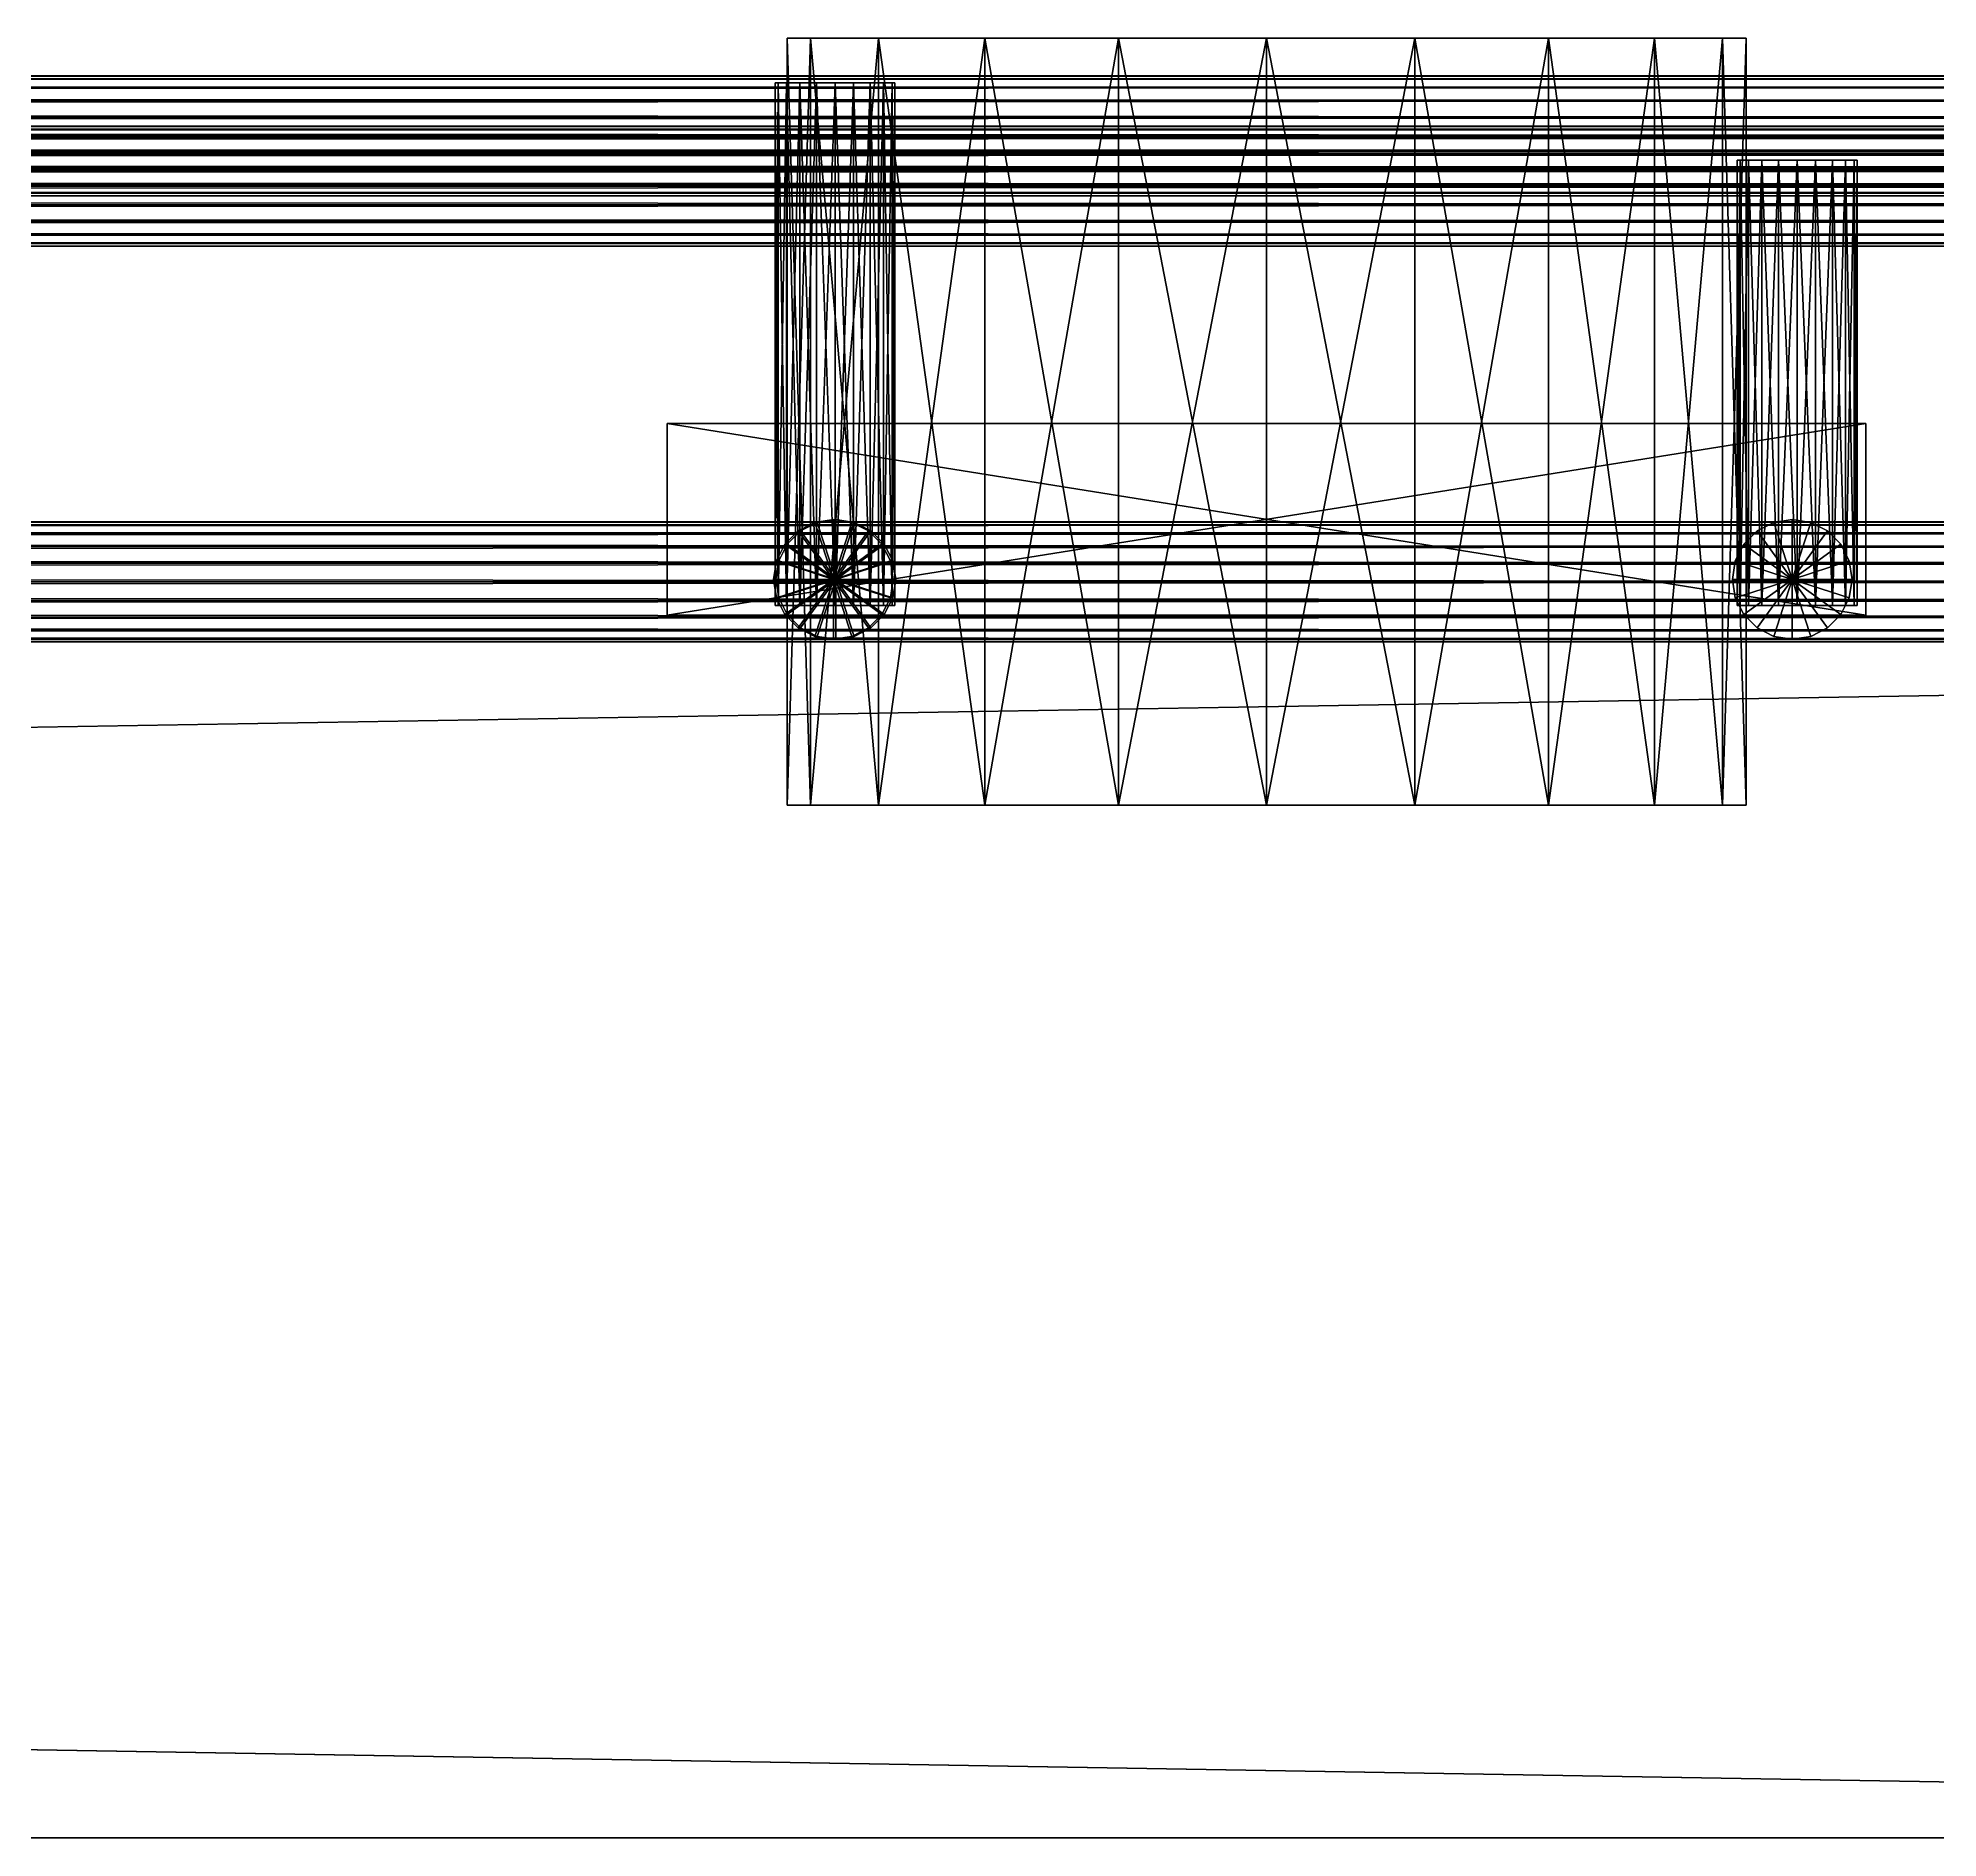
# Model space of a CAD drawing. Extents: x 51658 to 54704, y -20804 to -20635.
# Drawn here: x 54482.2 to 54561.4, y -20804 to -20728.9 of the extents above; entities that cross this region are included whole.
import ezdxf

# ---------------------------------------------------------------- set-up
doc = ezdxf.new("R2010")
doc.units = 0
doc.header["$MEASUREMENT"] = 0
doc.layers.get('Defpoints').update_dxf_attribs({"linetype": 'CONTINUOUS'})
for name, color, linetype in [('BASE', 2, 'CONTINUOUS'), ('BTNFISICOTOGGLE', 2, 'CONTINUOUS'), ('CABLEBASE__105_', 7, 'CONTINUOUS'), ('CABLEBASE__115_', 7, 'CONTINUOUS'), ('CABLEBASE__138_', 7, 'CONTINUOUS'), ('CABLEBASE__139_', 7, 'CONTINUOUS'), ('CABLEBASE__140_', 7, 'CONTINUOUS'), ('CABLEBASE__141_', 7, 'CONTINUOUS'), ('CABLEBASE__142_', 7, 'CONTINUOUS'), ('CABLEBASE__94_', 7, 'CONTINUOUS'), ('COTAS', 90, 'CONTINUOUS'), ('PULSADOR_3', 7, 'CONTINUOUS')]:
    doc.layers.add(name, color=color, linetype=linetype)
doc.dimstyles.get("Standard").update_dxf_attribs({"dimtxt": 0.18, "dimasz": 0.18, "dimexe": 0.18, "dimexo": 0.0625, "dimgap": 0.09, "dimtad": 0, "dimtih": 1, "dimtoh": 1, "dimdec": 4, "dimzin": 0, "dimdsep": 46, "dimtxsty": 'Standard', "dimcen": 0.09, "dimadec": 0, "dimazin": 0, "dimtfac": 1, "dimtdec": 4, "dimtofl": 0, "dimtmove": 0, "dimatfit": 3, "dimfxl": 1, "dimtolj": 1, "dimtzin": 0, "dimarcsym": 0})

# ---------------------------------------------------------------- blocks, each defined once
blk = doc.blocks.new('*D0')
at = {"layer": 'COTAS', "color": 0, "linetype": 'Continuous', "lineweight": -2, "transparency": 16777216}
for p, q in [((51702.404785, -20753.924622), (51702.404785, -20753.807122)), ((51702.584785, -20753.987122), (53201.699785, -20753.987122)), ((54702.224785, -20753.987122), (53203.109785, -20753.987122)), ((54702.404785, -20753.924622), (54702.404785, -20753.807122))]:
    blk.add_line(p, q, dxfattribs=at)
at = {"layer": 'COTAS', "color": 0, "linetype": 'Continuous', "transparency": 16777216}
for points in [[(51702.584785, -20753.957122), (51702.584785, -20754.017122), (51702.404785, -20753.987122)], [(54702.224785, -20753.957122), (54702.224785, -20754.017122), (54702.404785, -20753.987122)]]:
    blk.add_solid(points, dxfattribs=at)
at = {"layer": 'Defpoints', "color": 0, "linetype": 'Continuous', "transparency": 16777216}
for p in [(51702.404785, -20753.987122, 21450.83313), (51702.404785, -20753.987122), (54702.404785, -20753.987122, 21450.83313)]:
    blk.add_point(p, dxfattribs=at)
at = {"layer": 'COTAS', "color": 0, "linetype": 'Continuous', "transparency": 16777216, "insert": (53202.404785, -20753.987122), "char_height": 0.18, "attachment_point": 5}
blk.add_mtext('\\A1;3000.0000', dxfattribs=at)
blk = doc.blocks.new('*D1')
at = {"layer": 'COTAS', "color": 0, "linetype": 'Continuous', "lineweight": -2, "transparency": 16777216}
for p, q in [((51702.404785, -20753.924622), (51702.404785, -20753.807122)), ((51702.584785, -20753.987122), (53201.699785, -20753.987122)), ((54702.224785, -20753.987122), (53203.109785, -20753.987122)), ((54702.404785, -20753.924622), (54702.404785, -20753.807122))]:
    blk.add_line(p, q, dxfattribs=at)
at = {"layer": 'COTAS', "color": 0, "linetype": 'Continuous', "transparency": 16777216}
for points in [[(51702.584785, -20753.957122), (51702.584785, -20754.017122), (51702.404785, -20753.987122)], [(54702.224785, -20753.957122), (54702.224785, -20754.017122), (54702.404785, -20753.987122)]]:
    blk.add_solid(points, dxfattribs=at)
at = {"layer": 'Defpoints', "color": 0, "linetype": 'Continuous', "transparency": 16777216}
for p in [(51702.404785, -20753.987122, 21450.83313), (51702.404785, -20753.987122), (54702.404785, -20753.987122, 21450.83313)]:
    blk.add_point(p, dxfattribs=at)
at = {"layer": 'COTAS', "color": 0, "linetype": 'Continuous', "transparency": 16777216, "insert": (53202.404785, -20753.987122), "char_height": 0.18, "attachment_point": 5}
blk.add_mtext('\\A1;3000.0000', dxfattribs=at)

msp = doc.modelspace()

# ---------------------------------------------------------------- dimensions: what is measured, and where the dimension line sits
at = {"layer": 'COTAS', "linetype": 'Continuous'}
for picture in ['*D0', '*D1']:
    dim = msp.add_linear_dim(base=(51702.404785, -20753.987122), p1=(54702.404785, -20753.987122, 21450.83313), p2=(51702.404785, -20753.987122, 21450.83313), dimstyle='Standard', dxfattribs=at)
    dim.commit()
    dim.dimension.update_dxf_attribs({"geometry": picture, "text_midpoint": (53202.404785, -20753.987122)})

# ---------------------------------------------------------------- meshes
at = {"layer": 'BASE', "color": 21}
mesh = msp.add_polyface(dxfattribs=at)
corners = [(51702.404785, -20803.987122, 21450.83313), (54702.404785, -20803.987122, 21450.83313), (51702.404785, -20753.987122, 21450.83313), (54702.404785, -20753.987122, 21450.83313), (51702.404785, -20753.987122, 19450.83313), (54702.404785, -20753.987122, 19450.83313), (51702.404785, -20803.987122, 19450.83313), (54702.404785, -20803.987122, 19450.83313)]
mesh.append_faces([[corners[k] for k in face] for face in [(2, 3, 0), (3, 1, 0), (4, 5, 2), (5, 3, 2), (6, 7, 4), (7, 5, 4), (0, 1, 6), (1, 7, 6), (3, 5, 1), (5, 7, 1), (4, 2, 6), (2, 0, 6)]], dxfattribs={"color": 21})
at = {"layer": 'BTNFISICOTOGGLE', "color": 250}
mesh = msp.add_polyface(dxfattribs=at)
corners = [(54508.404779, -20752.986816, 19682.833147), (54558.404779, -20752.986816, 19682.833147), (54508.404779, -20744.986816, 19682.833147), (54558.404779, -20744.986816, 19682.833147), (54508.404779, -20744.986816, 19632.833147), (54558.404779, -20744.986816, 19632.833147), (54508.404779, -20752.986816, 19632.833147), (54558.404779, -20752.986816, 19632.833147)]
mesh.append_faces([[corners[k] for k in face] for face in [(2, 3, 0), (3, 1, 0), (4, 5, 2), (5, 3, 2), (6, 7, 4), (7, 5, 4), (0, 1, 6), (1, 7, 6), (3, 5, 1), (5, 7, 1), (4, 2, 6), (2, 0, 6)]], dxfattribs={"color": 250})
at = {"layer": 'CABLEBASE__105_', "color": 7}
mesh = msp.add_polyface(dxfattribs=at)
corners = [(52983.873242, -20732.218032, 19584.455739), (52983.873242, -20731.521111, 19584.810838), (52983.873242, -20730.968031, 19585.363918), (52983.873242, -20730.612932, 19586.060839), (52983.873242, -20730.490574, 19586.833382), (52983.873242, -20730.612932, 19587.605925), (52983.873242, -20730.968032, 19588.302845), (52983.873242, -20731.521111, 19588.855925), (52983.873242, -20732.218032, 19589.211024), (52983.873242, -20732.990575, 19589.333382), (52983.873242, -20733.763118, 19589.211024), (52983.873242, -20734.460038, 19588.855925), (52983.873242, -20735.013118, 19588.302845), (52983.873242, -20735.368217, 19587.605924), (52983.873242, -20735.490575, 19586.833382), (52983.873242, -20735.368216, 19586.060839), (52983.873242, -20735.013118, 19585.363919), (52983.873242, -20734.460038, 19584.810839), (52983.873242, -20733.763117, 19584.45574), (52983.873242, -20732.990575, 19584.333382), (54619.756383, -20732.218032, 19584.455739), (54619.756383, -20731.521111, 19584.810838), (54619.756383, -20730.968031, 19585.363918), (54619.756383, -20730.612932, 19586.060839), (54619.756383, -20730.490574, 19586.833382), (54619.756383, -20730.612932, 19587.605925), (54619.756383, -20730.968032, 19588.302845), (54619.756383, -20731.521111, 19588.855925), (54619.756383, -20732.218032, 19589.211024), (54619.756383, -20732.990575, 19589.333382), (54619.756383, -20733.763118, 19589.211024), (54619.756383, -20734.460038, 19588.855925), (54619.756383, -20735.013118, 19588.302845), (54619.756383, -20735.368217, 19587.605924), (54619.756383, -20735.490575, 19586.833382), (54619.756383, -20735.368216, 19586.060839), (54619.756383, -20735.013118, 19585.363919), (54619.756383, -20734.460038, 19584.810839), (54619.756383, -20733.763117, 19584.45574), (54619.756383, -20732.990575, 19584.333382), (52983.873242, -20732.990575, 19586.833382), (54619.756383, -20732.990575, 19586.833382)]
mesh.append_faces([[corners[k] for k in face] for face in [(20, 21, 0), (21, 1, 0), (21, 22, 1), (22, 2, 1), (22, 23, 2), (23, 3, 2), (23, 24, 3), (24, 4, 3), (24, 25, 4), (25, 5, 4), (25, 26, 5), (26, 6, 5), (26, 27, 6), (27, 7, 6), (27, 28, 7), (28, 8, 7), (28, 29, 8), (29, 9, 8), (29, 30, 9), (30, 10, 9), (30, 31, 10), (31, 11, 10), (31, 32, 11), (32, 12, 11), (32, 33, 12), (33, 13, 12), (33, 34, 13), (34, 14, 13), (34, 35, 14), (35, 15, 14), (35, 36, 15), (36, 16, 15), (36, 37, 16), (37, 17, 16), (37, 38, 17), (38, 18, 17), (38, 39, 18), (39, 19, 18), (39, 20, 19), (20, 0, 19), (41, 39, 38), (41, 38, 37), (41, 20, 39), (41, 37, 36), (41, 21, 20), (41, 36, 35), (41, 22, 21), (41, 35, 34), (41, 23, 22), (41, 34, 33), (41, 24, 23), (41, 33, 32), (41, 25, 24), (41, 32, 31), (41, 26, 25), (41, 31, 30), (41, 27, 26), (41, 30, 29), (41, 28, 27), (41, 29, 28), (40, 18, 19), (40, 19, 0), (40, 17, 18), (40, 0, 1), (40, 16, 17), (40, 1, 2), (40, 15, 16), (40, 2, 3), (40, 14, 15), (40, 3, 4), (40, 13, 14), (40, 4, 5), (40, 12, 13), (40, 5, 6), (40, 11, 12), (40, 6, 7), (40, 10, 11), (40, 7, 8), (40, 9, 10), (40, 8, 9)]], dxfattribs={"color": 7})
at = {"layer": 'CABLEBASE__115_', "color": 7}
mesh = msp.add_polyface(dxfattribs=at)
corners = [(53312.513781, -20750.818019, 19753.455792), (53312.513781, -20750.121098, 19753.810891), (53312.513781, -20749.568018, 19754.363971), (53312.513781, -20749.212919, 19755.060892), (53312.513781, -20749.090561, 19755.833435), (53312.513781, -20749.212919, 19756.605978), (53312.513781, -20749.568019, 19757.302899), (53312.513781, -20750.121098, 19757.855978), (53312.513781, -20750.818019, 19758.211077), (53312.513781, -20751.590562, 19758.333436), (53312.513781, -20752.363105, 19758.211077), (53312.513781, -20753.060025, 19757.855978), (53312.513781, -20753.613105, 19757.302898), (53312.513781, -20753.968204, 19756.605978), (53312.513781, -20754.090562, 19755.833435), (53312.513781, -20753.968203, 19755.060893), (53312.513781, -20753.613105, 19754.363972), (53312.513781, -20753.060025, 19753.810893), (53312.513781, -20752.363104, 19753.455794), (53312.513781, -20751.590562, 19753.333435), (54620.375872, -20750.818019, 19753.455792), (54620.375872, -20750.121098, 19753.810891), (54620.375872, -20749.568018, 19754.363971), (54620.375872, -20749.212919, 19755.060892), (54620.375872, -20749.090561, 19755.833435), (54620.375872, -20749.212919, 19756.605978), (54620.375872, -20749.568019, 19757.302899), (54620.375872, -20750.121098, 19757.855978), (54620.375872, -20750.818019, 19758.211077), (54620.375872, -20751.590562, 19758.333436), (54620.375872, -20752.363105, 19758.211077), (54620.375872, -20753.060025, 19757.855978), (54620.375872, -20753.613105, 19757.302898), (54620.375872, -20753.968204, 19756.605978), (54620.375872, -20754.090562, 19755.833435), (54620.375872, -20753.968203, 19755.060893), (54620.375872, -20753.613105, 19754.363972), (54620.375872, -20753.060025, 19753.810893), (54620.375872, -20752.363104, 19753.455794), (54620.375872, -20751.590562, 19753.333435), (53312.513781, -20751.590562, 19755.833435), (54620.375872, -20751.590562, 19755.833435)]
mesh.append_faces([[corners[k] for k in face] for face in [(20, 21, 0), (21, 1, 0), (21, 22, 1), (22, 2, 1), (22, 23, 2), (23, 3, 2), (23, 24, 3), (24, 4, 3), (24, 25, 4), (25, 5, 4), (25, 26, 5), (26, 6, 5), (26, 27, 6), (27, 7, 6), (27, 28, 7), (28, 8, 7), (28, 29, 8), (29, 9, 8), (29, 30, 9), (30, 10, 9), (30, 31, 10), (31, 11, 10), (31, 32, 11), (32, 12, 11), (32, 33, 12), (33, 13, 12), (33, 34, 13), (34, 14, 13), (34, 35, 14), (35, 15, 14), (35, 36, 15), (36, 16, 15), (36, 37, 16), (37, 17, 16), (37, 38, 17), (38, 18, 17), (38, 39, 18), (39, 19, 18), (39, 20, 19), (20, 0, 19), (41, 39, 38), (41, 38, 37), (41, 20, 39), (41, 37, 36), (41, 21, 20), (41, 36, 35), (41, 22, 21), (41, 35, 34), (41, 23, 22), (41, 34, 33), (41, 24, 23), (41, 33, 32), (41, 25, 24), (41, 32, 31), (41, 26, 25), (41, 31, 30), (41, 27, 26), (41, 30, 29), (41, 28, 27), (41, 29, 28), (40, 18, 19), (40, 19, 0), (40, 17, 18), (40, 0, 1), (40, 16, 17), (40, 1, 2), (40, 15, 16), (40, 2, 3), (40, 14, 15), (40, 3, 4), (40, 13, 14), (40, 4, 5), (40, 12, 13), (40, 5, 6), (40, 11, 12), (40, 6, 7), (40, 10, 11), (40, 7, 8), (40, 9, 10), (40, 8, 9)]], dxfattribs={"color": 7})
at = {"layer": 'CABLEBASE__138_', "color": 7}
mesh = msp.add_polyface(dxfattribs=at)
corners = [(54557.912483, -20752.574053, 19557.260828), (54557.557384, -20752.574053, 19556.563907), (54557.004304, -20752.574053, 19556.010827), (54556.307383, -20752.574053, 19555.655728), (54555.53484, -20752.574053, 19555.53337), (54554.762297, -20752.574053, 19555.655729), (54554.065376, -20752.574053, 19556.010828), (54553.512296, -20752.574053, 19556.563907), (54553.157198, -20752.574053, 19557.260828), (54553.034839, -20752.574053, 19558.033371), (54553.157198, -20752.574053, 19558.805914), (54553.512297, -20752.574053, 19559.502834), (54554.065376, -20752.574053, 19560.055914), (54554.762297, -20752.574053, 19560.411013), (54555.53484, -20752.574053, 19560.533371), (54556.307382, -20752.574053, 19560.411013), (54557.004303, -20752.574053, 19560.055914), (54557.557382, -20752.574053, 19559.502834), (54557.912481, -20752.574053, 19558.805913), (54558.03484, -20752.574053, 19558.033371), (54557.912483, -20733.999596, 19557.260828), (54557.557384, -20733.999596, 19556.563907), (54557.004304, -20733.999596, 19556.010827), (54556.307383, -20733.999596, 19555.655728), (54555.53484, -20733.999596, 19555.53337), (54554.762297, -20733.999596, 19555.655729), (54554.065376, -20733.999596, 19556.010828), (54553.512296, -20733.999596, 19556.563907), (54553.157198, -20733.999596, 19557.260828), (54553.034839, -20733.999596, 19558.033371), (54553.157198, -20733.999596, 19558.805914), (54553.512297, -20733.999596, 19559.502834), (54554.065376, -20733.999596, 19560.055914), (54554.762297, -20733.999596, 19560.411013), (54555.53484, -20733.999596, 19560.533371), (54556.307382, -20733.999596, 19560.411013), (54557.004303, -20733.999596, 19560.055914), (54557.557382, -20733.999596, 19559.502834), (54557.912481, -20733.999596, 19558.805913), (54558.03484, -20733.999596, 19558.033371), (54555.53484, -20752.574053, 19558.033371), (54555.53484, -20733.999596, 19558.033371)]
mesh.append_faces([[corners[k] for k in face] for face in [(20, 21, 0), (21, 1, 0), (21, 22, 1), (22, 2, 1), (22, 23, 2), (23, 3, 2), (23, 24, 3), (24, 4, 3), (24, 25, 4), (25, 5, 4), (25, 26, 5), (26, 6, 5), (26, 27, 6), (27, 7, 6), (27, 28, 7), (28, 8, 7), (28, 29, 8), (29, 9, 8), (29, 30, 9), (30, 10, 9), (30, 31, 10), (31, 11, 10), (31, 32, 11), (32, 12, 11), (32, 33, 12), (33, 13, 12), (33, 34, 13), (34, 14, 13), (34, 35, 14), (35, 15, 14), (35, 36, 15), (36, 16, 15), (36, 37, 16), (37, 17, 16), (37, 38, 17), (38, 18, 17), (38, 39, 18), (39, 19, 18), (39, 20, 19), (20, 0, 19), (41, 39, 38), (41, 38, 37), (41, 20, 39), (41, 37, 36), (41, 21, 20), (41, 36, 35), (41, 22, 21), (41, 35, 34), (41, 23, 22), (41, 34, 33), (41, 24, 23), (41, 33, 32), (41, 25, 24), (41, 32, 31), (41, 26, 25), (41, 31, 30), (41, 27, 26), (41, 30, 29), (41, 28, 27), (41, 29, 28), (40, 18, 19), (40, 19, 0), (40, 17, 18), (40, 0, 1), (40, 16, 17), (40, 1, 2), (40, 15, 16), (40, 2, 3), (40, 14, 15), (40, 3, 4), (40, 13, 14), (40, 4, 5), (40, 12, 13), (40, 5, 6), (40, 11, 12), (40, 6, 7), (40, 10, 11), (40, 7, 8), (40, 9, 10), (40, 8, 9)]], dxfattribs={"color": 7})
at = {"layer": 'CABLEBASE__139_', "color": 7}
mesh = msp.add_polyface(dxfattribs=at)
corners = [(54517.782487, -20752.57436, 19585.760908), (54517.427388, -20752.57436, 19585.063987), (54516.874308, -20752.57436, 19584.510907), (54516.177387, -20752.57436, 19584.155809), (54515.404844, -20752.57436, 19584.03345), (54514.632301, -20752.57436, 19584.155809), (54513.935381, -20752.57436, 19584.510908), (54513.382301, -20752.57436, 19585.063988), (54513.027202, -20752.57436, 19585.760908), (54512.904844, -20752.57436, 19586.533451), (54513.027202, -20752.57436, 19587.305994), (54513.382301, -20752.57436, 19588.002915), (54513.935381, -20752.57436, 19588.555994), (54514.632302, -20752.57436, 19588.911093), (54515.404844, -20752.57436, 19589.033451), (54516.177387, -20752.57436, 19588.911093), (54516.874307, -20752.57436, 19588.555994), (54517.427387, -20752.57436, 19588.002914), (54517.782486, -20752.57436, 19587.305994), (54517.904844, -20752.57436, 19586.533451), (54517.782487, -20730.771291, 19585.760908), (54517.427388, -20730.771291, 19585.063987), (54516.874308, -20730.771291, 19584.510907), (54516.177387, -20730.771291, 19584.155809), (54515.404844, -20730.771291, 19584.03345), (54514.632301, -20730.771291, 19584.155809), (54513.935381, -20730.771291, 19584.510908), (54513.382301, -20730.771291, 19585.063988), (54513.027202, -20730.771291, 19585.760908), (54512.904844, -20730.771291, 19586.533451), (54513.027202, -20730.771291, 19587.305994), (54513.382301, -20730.771291, 19588.002915), (54513.935381, -20730.771291, 19588.555994), (54514.632302, -20730.771291, 19588.911093), (54515.404844, -20730.771291, 19589.033451), (54516.177387, -20730.771291, 19588.911093), (54516.874307, -20730.771291, 19588.555994), (54517.427387, -20730.771291, 19588.002914), (54517.782486, -20730.771291, 19587.305994), (54517.904844, -20730.771291, 19586.533451), (54515.404844, -20752.57436, 19586.533451), (54515.404844, -20730.771291, 19586.533451)]
mesh.append_faces([[corners[k] for k in face] for face in [(20, 21, 0), (21, 1, 0), (21, 22, 1), (22, 2, 1), (22, 23, 2), (23, 3, 2), (23, 24, 3), (24, 4, 3), (24, 25, 4), (25, 5, 4), (25, 26, 5), (26, 6, 5), (26, 27, 6), (27, 7, 6), (27, 28, 7), (28, 8, 7), (28, 29, 8), (29, 9, 8), (29, 30, 9), (30, 10, 9), (30, 31, 10), (31, 11, 10), (31, 32, 11), (32, 12, 11), (32, 33, 12), (33, 13, 12), (33, 34, 13), (34, 14, 13), (34, 35, 14), (35, 15, 14), (35, 36, 15), (36, 16, 15), (36, 37, 16), (37, 17, 16), (37, 38, 17), (38, 18, 17), (38, 39, 18), (39, 19, 18), (39, 20, 19), (20, 0, 19), (41, 39, 38), (41, 38, 37), (41, 20, 39), (41, 37, 36), (41, 21, 20), (41, 36, 35), (41, 22, 21), (41, 35, 34), (41, 23, 22), (41, 34, 33), (41, 24, 23), (41, 33, 32), (41, 25, 24), (41, 32, 31), (41, 26, 25), (41, 31, 30), (41, 27, 26), (41, 30, 29), (41, 28, 27), (41, 29, 28), (40, 18, 19), (40, 19, 0), (40, 17, 18), (40, 0, 1), (40, 16, 17), (40, 1, 2), (40, 15, 16), (40, 2, 3), (40, 14, 15), (40, 3, 4), (40, 13, 14), (40, 4, 5), (40, 12, 13), (40, 5, 6), (40, 11, 12), (40, 6, 7), (40, 10, 11), (40, 7, 8), (40, 9, 10), (40, 8, 9)]], dxfattribs={"color": 7})
at = {"layer": 'CABLEBASE__140_', "color": 7}
mesh = msp.add_polyface(dxfattribs=at)
corners = [(54557.712497, -20750.714283, 19556.274685), (54557.357398, -20750.017362, 19556.274685), (54556.804318, -20749.464282, 19556.274685), (54556.107397, -20749.109183, 19556.274685), (54555.334854, -20748.986825, 19556.274685), (54554.562311, -20749.109183, 19556.274685), (54553.86539, -20749.464283, 19556.274685), (54553.312311, -20750.017362, 19556.274685), (54552.957212, -20750.714283, 19556.274685), (54552.834853, -20751.486826, 19556.274685), (54552.957212, -20752.259369, 19556.274685), (54553.312311, -20752.956289, 19556.274685), (54553.865391, -20753.509369, 19556.274685), (54554.562311, -20753.864468, 19556.274685), (54555.334854, -20753.986826, 19556.274685), (54556.107397, -20753.864468, 19556.274685), (54556.804317, -20753.509369, 19556.274685), (54557.357397, -20752.956289, 19556.274685), (54557.712496, -20752.259369, 19556.274685), (54557.834854, -20751.486826, 19556.274685), (54557.712497, -20750.714283, 19636.432186), (54557.357398, -20750.017362, 19636.432186), (54556.804318, -20749.464282, 19636.432186), (54556.107397, -20749.109183, 19636.432186), (54555.334854, -20748.986825, 19636.432186), (54554.562311, -20749.109183, 19636.432186), (54553.86539, -20749.464283, 19636.432186), (54553.312311, -20750.017362, 19636.432186), (54552.957212, -20750.714283, 19636.432186), (54552.834853, -20751.486826, 19636.432186), (54552.957212, -20752.259369, 19636.432186), (54553.312311, -20752.956289, 19636.432186), (54553.865391, -20753.509369, 19636.432186), (54554.562311, -20753.864468, 19636.432186), (54555.334854, -20753.986826, 19636.432186), (54556.107397, -20753.864468, 19636.432186), (54556.804317, -20753.509369, 19636.432186), (54557.357397, -20752.956289, 19636.432186), (54557.712496, -20752.259369, 19636.432186), (54557.834854, -20751.486826, 19636.432186), (54555.334854, -20751.486826, 19556.274685), (54555.334854, -20751.486826, 19636.432186)]
mesh.append_faces([[corners[k] for k in face] for face in [(20, 21, 0), (21, 1, 0), (21, 22, 1), (22, 2, 1), (22, 23, 2), (23, 3, 2), (23, 24, 3), (24, 4, 3), (24, 25, 4), (25, 5, 4), (25, 26, 5), (26, 6, 5), (26, 27, 6), (27, 7, 6), (27, 28, 7), (28, 8, 7), (28, 29, 8), (29, 9, 8), (29, 30, 9), (30, 10, 9), (30, 31, 10), (31, 11, 10), (31, 32, 11), (32, 12, 11), (32, 33, 12), (33, 13, 12), (33, 34, 13), (34, 14, 13), (34, 35, 14), (35, 15, 14), (35, 36, 15), (36, 16, 15), (36, 37, 16), (37, 17, 16), (37, 38, 17), (38, 18, 17), (38, 39, 18), (39, 19, 18), (39, 20, 19), (20, 0, 19), (41, 39, 38), (41, 38, 37), (41, 20, 39), (41, 37, 36), (41, 21, 20), (41, 36, 35), (41, 22, 21), (41, 35, 34), (41, 23, 22), (41, 34, 33), (41, 24, 23), (41, 33, 32), (41, 25, 24), (41, 32, 31), (41, 26, 25), (41, 31, 30), (41, 27, 26), (41, 30, 29), (41, 28, 27), (41, 29, 28), (40, 18, 19), (40, 19, 0), (40, 17, 18), (40, 0, 1), (40, 16, 17), (40, 1, 2), (40, 15, 16), (40, 2, 3), (40, 14, 15), (40, 3, 4), (40, 13, 14), (40, 4, 5), (40, 12, 13), (40, 5, 6), (40, 11, 12), (40, 6, 7), (40, 10, 11), (40, 7, 8), (40, 9, 10), (40, 8, 9)]], dxfattribs={"color": 7})
at = {"layer": 'CABLEBASE__141_', "color": 7}
mesh = msp.add_polyface(dxfattribs=at)
corners = [(54517.812528, -20750.714283, 19583.99426), (54517.457429, -20750.017362, 19583.99426), (54516.904349, -20749.464282, 19583.99426), (54516.207428, -20749.109183, 19583.99426), (54515.434885, -20748.986825, 19583.99426), (54514.662342, -20749.109183, 19583.99426), (54513.965421, -20749.464283, 19583.99426), (54513.412342, -20750.017362, 19583.99426), (54513.057243, -20750.714283, 19583.99426), (54512.934884, -20751.486826, 19583.99426), (54513.057243, -20752.259369, 19583.99426), (54513.412342, -20752.956289, 19583.99426), (54513.965422, -20753.509369, 19583.99426), (54514.662342, -20753.864468, 19583.99426), (54515.434885, -20753.986826, 19583.99426), (54516.207427, -20753.864468, 19583.99426), (54516.904348, -20753.509369, 19583.99426), (54517.457428, -20752.956289, 19583.99426), (54517.812526, -20752.259369, 19583.99426), (54517.934885, -20751.486826, 19583.99426), (54517.812528, -20750.714283, 19636.43249), (54517.457429, -20750.017362, 19636.43249), (54516.904349, -20749.464282, 19636.43249), (54516.207428, -20749.109183, 19636.43249), (54515.434885, -20748.986825, 19636.43249), (54514.662342, -20749.109183, 19636.43249), (54513.965421, -20749.464283, 19636.43249), (54513.412342, -20750.017362, 19636.43249), (54513.057243, -20750.714283, 19636.43249), (54512.934884, -20751.486826, 19636.43249), (54513.057243, -20752.259369, 19636.43249), (54513.412342, -20752.956289, 19636.43249), (54513.965422, -20753.509369, 19636.43249), (54514.662342, -20753.864468, 19636.43249), (54515.434885, -20753.986826, 19636.43249), (54516.207427, -20753.864468, 19636.43249), (54516.904348, -20753.509369, 19636.43249), (54517.457428, -20752.956289, 19636.43249), (54517.812526, -20752.259369, 19636.43249), (54517.934885, -20751.486826, 19636.43249), (54515.434885, -20751.486826, 19583.99426), (54515.434885, -20751.486826, 19636.43249)]
mesh.append_faces([[corners[k] for k in face] for face in [(20, 21, 0), (21, 1, 0), (21, 22, 1), (22, 2, 1), (22, 23, 2), (23, 3, 2), (23, 24, 3), (24, 4, 3), (24, 25, 4), (25, 5, 4), (25, 26, 5), (26, 6, 5), (26, 27, 6), (27, 7, 6), (27, 28, 7), (28, 8, 7), (28, 29, 8), (29, 9, 8), (29, 30, 9), (30, 10, 9), (30, 31, 10), (31, 11, 10), (31, 32, 11), (32, 12, 11), (32, 33, 12), (33, 13, 12), (33, 34, 13), (34, 14, 13), (34, 35, 14), (35, 15, 14), (35, 36, 15), (36, 16, 15), (36, 37, 16), (37, 17, 16), (37, 38, 17), (38, 18, 17), (38, 39, 18), (39, 19, 18), (39, 20, 19), (20, 0, 19), (41, 39, 38), (41, 38, 37), (41, 20, 39), (41, 37, 36), (41, 21, 20), (41, 36, 35), (41, 22, 21), (41, 35, 34), (41, 23, 22), (41, 34, 33), (41, 24, 23), (41, 33, 32), (41, 25, 24), (41, 32, 31), (41, 26, 25), (41, 31, 30), (41, 27, 26), (41, 30, 29), (41, 28, 27), (41, 29, 28), (40, 18, 19), (40, 19, 0), (40, 17, 18), (40, 0, 1), (40, 16, 17), (40, 1, 2), (40, 15, 16), (40, 2, 3), (40, 14, 15), (40, 3, 4), (40, 13, 14), (40, 4, 5), (40, 12, 13), (40, 5, 6), (40, 11, 12), (40, 6, 7), (40, 10, 11), (40, 7, 8), (40, 9, 10), (40, 8, 9)]], dxfattribs={"color": 7})
at = {"layer": 'CABLEBASE__142_', "color": 7}
mesh = msp.add_polyface(dxfattribs=at)
corners = [(54517.712487, -20750.714283, 19677.754673), (54517.357388, -20750.017362, 19677.754673), (54516.804309, -20749.464282, 19677.754673), (54516.107387, -20749.109183, 19677.754673), (54515.334845, -20748.986825, 19677.754673), (54514.562302, -20749.109183, 19677.754673), (54513.865381, -20749.464283, 19677.754673), (54513.312301, -20750.017362, 19677.754673), (54512.957203, -20750.714283, 19677.754673), (54512.834844, -20751.486826, 19677.754673), (54512.957203, -20752.259369, 19677.754673), (54513.312302, -20752.956289, 19677.754673), (54513.865381, -20753.509369, 19677.754673), (54514.562302, -20753.864468, 19677.754673), (54515.334845, -20753.986826, 19677.754673), (54516.107387, -20753.864468, 19677.754673), (54516.804308, -20753.509369, 19677.754673), (54517.357387, -20752.956289, 19677.754673), (54517.712486, -20752.259369, 19677.754673), (54517.834845, -20751.486826, 19677.754673), (54517.712487, -20750.714283, 19757.912174), (54517.357388, -20750.017362, 19757.912174), (54516.804309, -20749.464282, 19757.912174), (54516.107387, -20749.109183, 19757.912174), (54515.334845, -20748.986825, 19757.912174), (54514.562302, -20749.109183, 19757.912174), (54513.865381, -20749.464283, 19757.912174), (54513.312301, -20750.017362, 19757.912174), (54512.957203, -20750.714283, 19757.912174), (54512.834844, -20751.486826, 19757.912174), (54512.957203, -20752.259369, 19757.912174), (54513.312302, -20752.956289, 19757.912174), (54513.865381, -20753.509369, 19757.912174), (54514.562302, -20753.864468, 19757.912174), (54515.334845, -20753.986826, 19757.912174), (54516.107387, -20753.864468, 19757.912174), (54516.804308, -20753.509369, 19757.912174), (54517.357387, -20752.956289, 19757.912174), (54517.712486, -20752.259369, 19757.912174), (54517.834845, -20751.486826, 19757.912174), (54515.334845, -20751.486826, 19677.754673), (54515.334845, -20751.486826, 19757.912174)]
mesh.append_faces([[corners[k] for k in face] for face in [(20, 21, 0), (21, 1, 0), (21, 22, 1), (22, 2, 1), (22, 23, 2), (23, 3, 2), (23, 24, 3), (24, 4, 3), (24, 25, 4), (25, 5, 4), (25, 26, 5), (26, 6, 5), (26, 27, 6), (27, 7, 6), (27, 28, 7), (28, 8, 7), (28, 29, 8), (29, 9, 8), (29, 30, 9), (30, 10, 9), (30, 31, 10), (31, 11, 10), (31, 32, 11), (32, 12, 11), (32, 33, 12), (33, 13, 12), (33, 34, 13), (34, 14, 13), (34, 35, 14), (35, 15, 14), (35, 36, 15), (36, 16, 15), (36, 37, 16), (37, 17, 16), (37, 38, 17), (38, 18, 17), (38, 39, 18), (39, 19, 18), (39, 20, 19), (20, 0, 19), (41, 39, 38), (41, 38, 37), (41, 20, 39), (41, 37, 36), (41, 21, 20), (41, 36, 35), (41, 22, 21), (41, 35, 34), (41, 23, 22), (41, 34, 33), (41, 24, 23), (41, 33, 32), (41, 25, 24), (41, 32, 31), (41, 26, 25), (41, 31, 30), (41, 27, 26), (41, 30, 29), (41, 28, 27), (41, 29, 28), (40, 18, 19), (40, 19, 0), (40, 17, 18), (40, 0, 1), (40, 16, 17), (40, 1, 2), (40, 15, 16), (40, 2, 3), (40, 14, 15), (40, 3, 4), (40, 13, 14), (40, 4, 5), (40, 12, 13), (40, 5, 6), (40, 11, 12), (40, 6, 7), (40, 10, 11), (40, 7, 8), (40, 9, 10), (40, 8, 9)]], dxfattribs={"color": 7})
at = {"layer": 'CABLEBASE__94_', "color": 7}
mesh = msp.add_polyface(dxfattribs=at)
corners = [(52803.105592, -20734.318023, 19555.955754), (52803.105592, -20733.621102, 19556.310853), (52803.105592, -20733.068022, 19556.863933), (52803.105592, -20732.712923, 19557.560854), (52803.105592, -20732.590564, 19558.333397), (52803.105592, -20732.712923, 19559.10594), (52803.105592, -20733.068022, 19559.802861), (52803.105592, -20733.621102, 19560.35594), (52803.105592, -20734.318023, 19560.711039), (52803.105592, -20735.090566, 19560.833398), (52803.105592, -20735.863108, 19560.711039), (52803.105592, -20736.560029, 19560.35594), (52803.105592, -20737.113109, 19559.80286), (52803.105592, -20737.468207, 19559.10594), (52803.105592, -20737.590566, 19558.333397), (52803.105592, -20737.468207, 19557.560854), (52803.105592, -20737.113108, 19556.863934), (52803.105592, -20736.560029, 19556.310854), (52803.105592, -20735.863108, 19555.955756), (52803.105592, -20735.090566, 19555.833397), (54659.964036, -20734.318023, 19555.955754), (54659.964036, -20733.621102, 19556.310853), (54659.964036, -20733.068022, 19556.863933), (54659.964036, -20732.712923, 19557.560854), (54659.964036, -20732.590564, 19558.333397), (54659.964036, -20732.712923, 19559.10594), (54659.964036, -20733.068022, 19559.802861), (54659.964036, -20733.621102, 19560.35594), (54659.964036, -20734.318023, 19560.711039), (54659.964036, -20735.090566, 19560.833398), (54659.964036, -20735.863108, 19560.711039), (54659.964036, -20736.560029, 19560.35594), (54659.964036, -20737.113109, 19559.80286), (54659.964036, -20737.468207, 19559.10594), (54659.964036, -20737.590566, 19558.333397), (54659.964036, -20737.468207, 19557.560854), (54659.964036, -20737.113108, 19556.863934), (54659.964036, -20736.560029, 19556.310854), (54659.964036, -20735.863108, 19555.955756), (54659.964036, -20735.090566, 19555.833397), (52803.105592, -20735.090566, 19558.333397), (54659.964036, -20735.090566, 19558.333397)]
mesh.append_faces([[corners[k] for k in face] for face in [(20, 21, 0), (21, 1, 0), (21, 22, 1), (22, 2, 1), (22, 23, 2), (23, 3, 2), (23, 24, 3), (24, 4, 3), (24, 25, 4), (25, 5, 4), (25, 26, 5), (26, 6, 5), (26, 27, 6), (27, 7, 6), (27, 28, 7), (28, 8, 7), (28, 29, 8), (29, 9, 8), (29, 30, 9), (30, 10, 9), (30, 31, 10), (31, 11, 10), (31, 32, 11), (32, 12, 11), (32, 33, 12), (33, 13, 12), (33, 34, 13), (34, 14, 13), (34, 35, 14), (35, 15, 14), (35, 36, 15), (36, 16, 15), (36, 37, 16), (37, 17, 16), (37, 38, 17), (38, 18, 17), (38, 39, 18), (39, 19, 18), (39, 20, 19), (20, 0, 19), (41, 39, 38), (41, 38, 37), (41, 20, 39), (41, 37, 36), (41, 21, 20), (41, 36, 35), (41, 22, 21), (41, 35, 34), (41, 23, 22), (41, 34, 33), (41, 24, 23), (41, 33, 32), (41, 25, 24), (41, 32, 31), (41, 26, 25), (41, 31, 30), (41, 27, 26), (41, 30, 29), (41, 28, 27), (41, 29, 28), (40, 18, 19), (40, 19, 0), (40, 17, 18), (40, 0, 1), (40, 16, 17), (40, 1, 2), (40, 15, 16), (40, 2, 3), (40, 14, 15), (40, 3, 4), (40, 13, 14), (40, 4, 5), (40, 12, 13), (40, 5, 6), (40, 11, 12), (40, 6, 7), (40, 10, 11), (40, 7, 8), (40, 9, 10), (40, 8, 9)]], dxfattribs={"color": 7})
at = {"layer": 'PULSADOR_3', "color": 36}
mesh = msp.add_polyface(dxfattribs=at)
corners = [(54552.425922, -20760.906816, 19651.652803), (54549.58513, -20760.906816, 19646.077435), (54545.160492, -20760.906816, 19641.652797), (54539.585123, -20760.906816, 19638.812006), (54533.404779, -20760.906816, 19637.833137), (54527.224436, -20760.906816, 19638.812008), (54521.64907, -20760.906816, 19641.652801), (54517.224434, -20760.906816, 19646.077438), (54514.383644, -20760.906816, 19651.652806), (54513.404774, -20760.906816, 19657.833147), (54514.383644, -20760.906816, 19664.013488), (54517.224436, -20760.906816, 19669.588854), (54521.649072, -20760.906816, 19674.01349), (54527.224438, -20760.906816, 19676.854281), (54533.404779, -20760.906816, 19677.83315), (54539.585119, -20760.906816, 19676.854279), (54545.160484, -20760.906816, 19674.013489), (54549.58512, -20760.906816, 19669.588853), (54552.425911, -20760.906816, 19664.013487), (54553.40478, -20760.906816, 19657.833147), (54552.425922, -20728.906817, 19651.652803), (54549.58513, -20728.906817, 19646.077435), (54545.160492, -20728.906817, 19641.652797), (54539.585123, -20728.906817, 19638.812006), (54533.404779, -20728.906817, 19637.833137), (54527.224436, -20728.906817, 19638.812008), (54521.64907, -20728.906817, 19641.652801), (54517.224434, -20728.906817, 19646.077438), (54514.383644, -20728.906817, 19651.652806), (54513.404774, -20728.906817, 19657.833147), (54514.383644, -20728.906817, 19664.013488), (54517.224436, -20728.906817, 19669.588854), (54521.649072, -20728.906817, 19674.01349), (54527.224438, -20728.906817, 19676.854281), (54533.404779, -20728.906817, 19677.83315), (54539.585119, -20728.906817, 19676.854279), (54545.160484, -20728.906817, 19674.013489), (54549.58512, -20728.906817, 19669.588853), (54552.425911, -20728.906817, 19664.013487), (54553.40478, -20728.906817, 19657.833147), (54533.404779, -20760.906816, 19657.833147), (54533.404779, -20728.906817, 19657.833147)]
mesh.append_faces([[corners[k] for k in face] for face in [(20, 21, 0), (21, 1, 0), (21, 22, 1), (22, 2, 1), (22, 23, 2), (23, 3, 2), (23, 24, 3), (24, 4, 3), (24, 25, 4), (25, 5, 4), (25, 26, 5), (26, 6, 5), (26, 27, 6), (27, 7, 6), (27, 28, 7), (28, 8, 7), (28, 29, 8), (29, 9, 8), (29, 30, 9), (30, 10, 9), (30, 31, 10), (31, 11, 10), (31, 32, 11), (32, 12, 11), (32, 33, 12), (33, 13, 12), (33, 34, 13), (34, 14, 13), (34, 35, 14), (35, 15, 14), (35, 36, 15), (36, 16, 15), (36, 37, 16), (37, 17, 16), (37, 38, 17), (38, 18, 17), (38, 39, 18), (39, 19, 18), (39, 20, 19), (20, 0, 19), (41, 39, 38), (41, 38, 37), (41, 20, 39), (41, 37, 36), (41, 21, 20), (41, 36, 35), (41, 22, 21), (41, 35, 34), (41, 23, 22), (41, 34, 33), (41, 24, 23), (41, 33, 32), (41, 25, 24), (41, 32, 31), (41, 26, 25), (41, 31, 30), (41, 27, 26), (41, 30, 29), (41, 28, 27), (41, 29, 28), (40, 18, 19), (40, 19, 0), (40, 17, 18), (40, 0, 1), (40, 16, 17), (40, 1, 2), (40, 15, 16), (40, 2, 3), (40, 14, 15), (40, 3, 4), (40, 13, 14), (40, 4, 5), (40, 12, 13), (40, 5, 6), (40, 11, 12), (40, 6, 7), (40, 10, 11), (40, 7, 8), (40, 9, 10), (40, 8, 9)]], dxfattribs={"color": 36})

doc.saveas('drawing.dxf')
